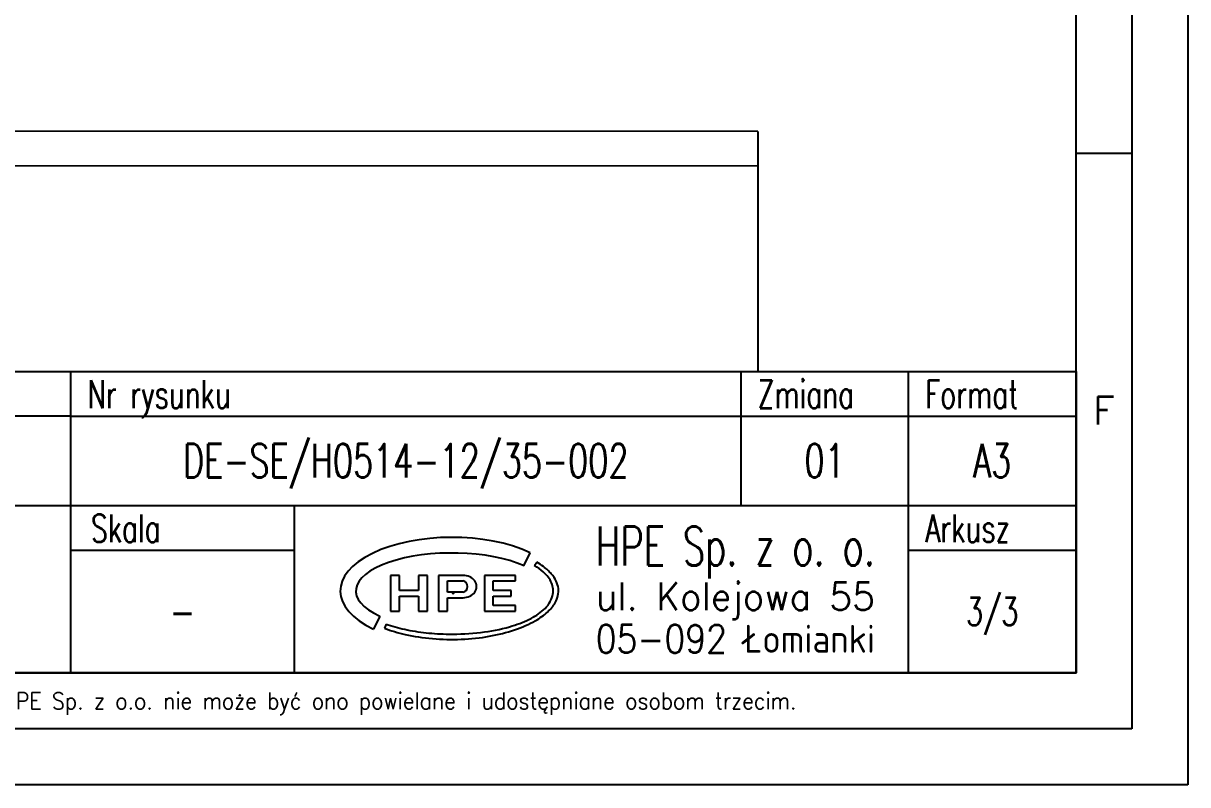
# Model space of a CAD drawing. Header units: millimetres. Extents: x 5687 to 64392, y -1898 to 18483.
# Drawn here: x 57239 to 64392, y -1898 to 2779 of the extents above; entities that cross this region are included whole.
import ezdxf
from ezdxf.enums import TextEntityAlignment as Align

# ---------------------------------------------------------------- set-up
doc = ezdxf.new("R2010")
doc.units = ezdxf.units.MM
doc.header["$LTSCALE"] = 0.3
doc.layers.get('0').update_dxf_attribs({"linetype": 'CONTINUOUS'})
doc.layers.add('CIENKA', color=1, linetype='CONTINUOUS')
doc.layers.add('GRUBA', color=7, linetype='CONTINUOUS')
doc.styles.add('ROMANS', font='romans', dxfattribs={"width": 0.8, "oblique": 10, "height": 2.8})
doc.styles.get("Standard").update_dxf_attribs({"font": 'romans.shx', "width": 0.7})

# ---------------------------------------------------------------- blocks, each defined once
blk = doc.blocks.new('Tabelka_Czesc ogolna')
at = {"layer": 'CIENKA'}
for p, q in [((90, 23), (0, 23)), ((90, 23), (180, 23)), ((0, 15), (90, 15)), ((90, 11), (110, 11)), ((165, 11), (180, 11))]:
    blk.add_line(p, q, dxfattribs=at)
at = {"layer": 'GRUBA'}
for p, q in [((90, 0), (90, 27)), ((150, 27), (150, 15)), ((165, 0), (165, 27)), ((90, 15), (180, 15)), ((110, 15), (110, 0)), ((130.58, 9.59), (131.14, 10.76)), ((131.53, 9.61), (131.72, 9.93)), ((119.43, 8.74), (118.63, 8.74)), ((118.63, 8.74), (118.63, 5.54)), ((119.43, 7.39), (119.43, 8.74)), ((121.93, 8.74), (121.13, 8.74)), ((121.13, 8.74), (121.13, 7.39)), ((121.93, 5.54), (121.93, 8.74)), ((123.73, 8.74), (122.93, 8.74)), ((122.93, 8.74), (122.93, 5.54)), ((125.13, 8.74), (123.73, 8.74)), ((127.83, 8.74), (127.03, 8.74)), ((127.03, 8.74), (127.03, 5.54)), ((129.83, 8.74), (127.83, 8.74)), ((129.83, 8.24), (129.83, 8.74)), ((121.13, 7.39), (119.43, 7.39)), ((123.73, 7.24), (123.73, 8.24)), ((123.73, 8.24), (125.13, 8.24)), ((127.83, 7.39), (127.83, 8.24)), ((127.83, 8.24), (129.83, 8.24)), ((129.43, 7.39), (127.83, 7.39)), ((129.43, 6.89), (129.43, 7.39)), ((119.43, 5.54), (119.43, 6.89)), ((119.43, 6.89), (121.13, 6.89)), ((121.13, 6.89), (121.13, 5.54)), ((125.13, 7.24), (123.73, 7.24)), ((123.73, 5.54), (123.73, 6.74)), ((123.73, 6.74), (125.13, 6.74)), ((127.83, 6.04), (127.83, 6.89)), ((127.83, 6.89), (129.43, 6.89)), ((118.63, 5.54), (119.43, 5.54)), ((121.13, 5.54), (121.93, 5.54)), ((122.93, 5.54), (123.73, 5.54)), ((127.03, 5.54), (127.83, 5.54)), ((129.83, 6.04), (127.83, 6.04)), ((127.83, 5.54), (129.83, 5.54)), ((129.83, 5.54), (129.83, 6.04)), ((117.66, 5.1), (117.1, 3.92)), ((118.24, 4.37), (118.1, 4))]:
    blk.add_line(p, q, dxfattribs=at)
blk.add_lwpolyline([(0, 27), (180, 27), (180, 0), (0, 0)], close=True, dxfattribs=at)
blk.add_circle((124.23, 7.14), 0.05, dxfattribs=at)
for centre, major_axis, ratio, start_param, end_param in [((124.13, 7.34), (-10, 0), 0.48, 3.935691, 7.075289), ((124.13, 7.34), (-8.6, 0), 0.395349, 3.863574, 7.002963), ((125.13, 7.74), (1.2, 0), 0.833333, 4.712389, 7.853982), ((125.13, 7.74), (0, 0.5), 0.8, 3.141593, 6.283185)]:
    blk.add_ellipse(centre, major_axis=major_axis, ratio=ratio, start_param=start_param, end_param=end_param, dxfattribs=at)
for points, knots in [([(118.1, 4), (118.67, 3.79), (119.28, 3.6), (120.71, 3.28), (121.54, 3.15), (123.23, 3), (124.1, 2.98), (125.82, 3.05), (126.67, 3.14), (128.28, 3.43), (129.04, 3.62), (130.43, 4.09), (131.06, 4.37), (132.01, 4.92), (132.38, 5.18), (132.97, 5.72), (133.2, 6), (133.49, 6.5), (133.57, 6.72), (133.67, 7.15), (133.68, 7.36), (133.63, 7.78), (133.56, 8), (133.35, 8.44), (133.21, 8.66), (132.83, 9.09), (132.6, 9.31), (132.14, 9.66), (131.94, 9.8), (131.72, 9.93)], [0.903557, 0.903557, 0.903557, 0.903557, 1.12738, 1.12738, 1.391663, 1.391663, 1.655946, 1.655946, 1.920229, 1.920229, 2.184512, 2.184512, 2.448795, 2.448795, 2.658792, 2.658792, 2.86879, 2.86879, 3.035083, 3.035083, 3.201375, 3.201375, 3.367668, 3.367668, 3.533961, 3.533961, 3.700254, 3.700254, 3.812378, 3.812378, 3.812378, 3.812378]), ([(118.24, 4.37), (118.75, 4.19), (119.31, 4.04), (120.51, 3.78), (121.16, 3.67), (122.49, 3.53), (123.17, 3.49), (124.81, 3.47), (125.77, 3.52), (127.61, 3.74), (128.48, 3.91), (129.92, 4.32), (130.51, 4.54), (131.53, 5.04), (131.97, 5.32), (132.53, 5.83), (132.7, 6.03), (132.98, 6.45), (133.08, 6.68), (133.18, 7.11), (133.2, 7.3), (133.16, 7.69), (133.12, 7.88), (132.97, 8.24), (132.86, 8.42), (132.62, 8.75), (132.47, 8.91), (132.08, 9.26), (131.82, 9.44), (131.53, 9.61)], [0.841335, 0.841335, 0.841335, 0.841335, 1.070437, 1.070437, 1.305194, 1.305194, 1.53995, 1.53995, 1.866854, 1.866854, 2.193758, 2.193758, 2.461993, 2.461993, 2.730227, 2.730227, 2.88914, 2.88914, 3.048052, 3.048052, 3.17539, 3.17539, 3.302727, 3.302727, 3.430064, 3.430064, 3.557402, 3.557402, 3.726955, 3.726955, 3.726955, 3.726955])]:
    blk.add_open_spline(points, degree=3, knots=knots, dxfattribs=at)
at = {"layer": 'CIENKA', "style": 'ROMANS', "width": 0.7}
for s, p in [('Nr rysunku', (91.5, 23.7)), ('Zmiana', (151.5, 23.7)), ('Format', (166.5, 23.7)), ('Arkusz', (166.5, 11.7))]:
    blk.add_text(s, height=2.5, dxfattribs=at).set_placement(p)
blk.add_text('Skala', height=2.5, dxfattribs=at).set_placement((94.92, 11.7), align=Align.CENTER)
at = {"layer": 'CIENKA', "style": 'ROMANS'}
for s, width, p, p2 in [('ul. Kolejowa 55', 0.833333, (137, 5.61), (162, 5.61)), ('05-092 Łomianki', 0.744681, (137, 1.81), (162, 1.81))]:
    blk.add_text(s, height=2.5, dxfattribs=dict(at, width=width)).set_placement(p, p2, align=Align.FIT)
at = {"layer": 'CIENKA', "style": 'ROMANS', "width": 0.9}
blk.add_text('Opracowanie zawiera informacje prawnie chronione. Bez zgody HPE Sp. z o.o. nie może być ono powielane i udostępniane osobom trzecim.', height=1.5, dxfattribs=at).set_placement((90, -2.5), align=Align.MIDDLE_CENTER)
at = {"layer": 'GRUBA', "style": 'ROMANS', "width": 0.56391}
blk.add_text('HPE Sp. z o. o.', height=3.5, dxfattribs=at).set_placement((137, 9.61), (162, 9.61), align=Align.FIT)
at = {"layer": 'GRUBA', "style": 'ROMANS', "width": 0.7}
for tag, height, p in [('DE-SE/H0300-11/00-000', 3, (120, 19)), ('NAZWA_RYSUNKU', 3, (45, 19)), ('00', 3, (157.5, 19)), ('1/1', 2.5, (172.5, 5.5))]:
    blk.add_attdef(tag, text='', height=height, dxfattribs=at).set_placement(p, align=Align.MIDDLE_CENTER)
for tag, p in [('OPIS_PROJEKTU_1', (45, 10.5)), ('OPIS_PROJEKTU_2', (45, 6)), ('OPIS_PROJEKTU_3', (45, 1.5))]:
    blk.add_attdef(tag, text='', height=3, dxfattribs=at).set_placement(p, align=Align.CENTER)
blk.add_attdef('1:10', text='', height=3, dxfattribs=at).set_placement((100, 5.5), align=Align.MIDDLE)

msp = doc.modelspace()

# ---------------------------------------------------------------- linework, layer by layer
at = {"color": 10, "linetype": 'Continuous'}
msp.add_lwpolyline([(61751.1, 2114.7), (51356.1, 2117.7)], dxfattribs=at)
at = {"layer": 'CIENKA'}
for p, q in [((64392.4, 18483.5), (64392.4, -1898.1)), ((61751.1, 2114.7), (61751.1, 640.8)), ((64049.3, 1979.2), (63706.2, 1979.2)), ((61751.1, 1903.2), (51356.1, 1897.2)), ((64392.4, -1898.1), (49981.2, -1898.1))]:
    msp.add_line(p, q, dxfattribs=at)
at = {"layer": 'GRUBA'}
for p, q in [((64049.3, 18140.4), (64049.3, -1555)), ((63706.2, -1211.9), (63706.2, 17797.2)), ((51353.7, -1211.9), (63706.2, -1211.9)), ((64049.3, -1555), (51010.5, -1555))]:
    msp.add_line(p, q, dxfattribs=at)

# ---------------------------------------------------------------- block references
ref = msp.add_blockref('Tabelka_Czesc ogolna', (51354.9, -1211.9), dxfattribs=dict(at, xscale=68.6181375, yscale=68.6181375, zscale=68.6181375))
ref.add_attrib('DE-SE/H0300-11/00-000', 'DE-SE/H0514-12/35-002', dxfattribs={"height": 205.854, "style": 'ROMANS', "width": 0.7}).set_placement((59589.1, 91.9), align=Align.MIDDLE_CENTER)
ref.add_attrib('00', '01', dxfattribs={"height": 205.85, "style": 'ROMANS', "width": 0.7}).set_placement((62162.2, 91.9), align=Align.MIDDLE_CENTER)
ref.add_attrib('1:10', '-', dxfattribs={"height": 205.9, "style": 'ROMANS', "width": 0.7}).set_placement((58216.7, -834.5), align=Align.MIDDLE)
ref.add_attrib('1/1', '3/3', dxfattribs={"height": 171.55, "style": 'ROMANS', "width": 0.7}).set_placement((63191.5, -834.5), align=Align.MIDDLE_CENTER)

# ---------------------------------------------------------------- texts
at = {"width": 0.7}
msp.add_text('A3', height=205.88, dxfattribs=at).set_placement((63191.5, 92), align=Align.MIDDLE)
at = {"layer": 'CIENKA', "style": 'ROMANS'}
msp.add_text('F', height=171.6, dxfattribs=at).set_placement((63877.7, 400.8), align=Align.MIDDLE)

doc.saveas('drawing.dxf')
